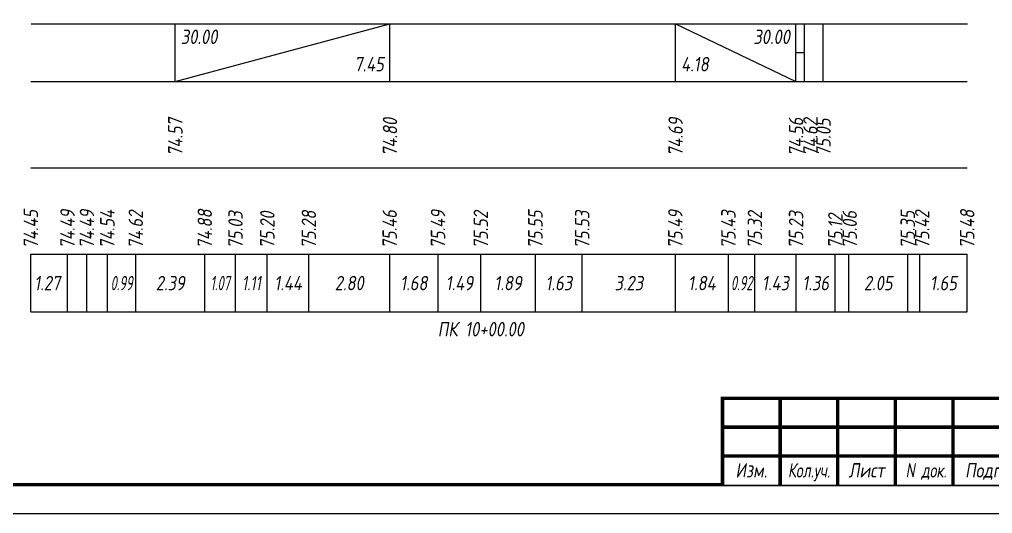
# Model space of a CAD drawing. Extents: x -717 to 1451, y -133302 to 233.
# Drawn here: x 78 to 246.8, y -15721.4 to -15635.7 of the extents above; entities that cross this region are included whole.
import ezdxf
from ezdxf.enums import TextEntityAlignment as Align

# ---------------------------------------------------------------- set-up
doc = ezdxf.new("R2010")
doc.units = 0
for name, color, linetype in [('Зарамочное оформление', 7, 'Continuous'), ('Код_510', 7, 'Continuous'), ('Код_516', 1, 'Continuous'), ('Подписи поперечников', 7, 'Continuous'), ('Таблица', 7, 'Continuous')]:
    doc.layers.add(name, color=color, linetype=linetype)
doc.styles.add('М', font='romand.shx', dxfattribs={"width": 0.8, "oblique": 10, "height": 2.5})

# ---------------------------------------------------------------- blocks, each defined once
blk = doc.blocks.new('Штамп')
at = {"linetype": 'Continuous'}
blk.add_wipeout([(199.95, -411.25), (384.95, -411.25), (384.95, -426.25), (199.95, -426.25)], dxfattribs=at).dxf.layer = 'Зарамочное оформление'
at = {"layer": 'Зарамочное оформление', "linetype": 'Continuous', "lineweight": -3, "const_width": 0.6, "flags": 128}
for points in [[(199.95, -426.25), (199.95, -411.25), (384.95, -411.25)], [(209.95, -411.25), (209.95, -426.25)], [(219.95, -411.25), (219.95, -426.25)], [(229.95, -411.25), (229.95, -426.25)], [(239.95, -411.25), (239.95, -426.25)], [(199.95, -416.25), (264.95, -416.25)], [(199.95, -421.25), (264.95, -421.25)]]:
    blk.add_lwpolyline(points, dxfattribs=at)
at = {"layer": 'Зарамочное оформление', "linetype": 'Continuous', "style": 'М', "oblique": 10}
for s, width, p in [('Изм.', 0.8, (204.95, -423.75)), ('Кол.уч.', 0.7, (214.95, -423.75)), ('Лист', 0.8, (224.95, -423.75)), ('N док.', 0.7, (235.28, -423.75)), ('Подпись', 0.8, (247.45, -423.75))]:
    blk.add_text(s, height=2.5, dxfattribs=dict(at, width=width)).set_placement(p, align=Align.MIDDLE_CENTER)
blk = doc.blocks.new('шифр')
blk.add_blockref('Штамп', (0, -15350))

msp = doc.modelspace()

# ---------------------------------------------------------------- linework, layer by layer
at = {"flags": 128}
msp.add_lwpolyline([(-30.054, -15721.421), (389.946, -15721.421), (389.946, -15424.421), (-30.054, -15424.421)], close=True, dxfattribs=at)
at = {"const_width": 0.6, "flags": 128}
msp.add_lwpolyline([(-10.054, -15716.421), (384.946, -15716.421), (384.946, -15429.421), (-10.054, -15429.421)], close=True, dxfattribs=at)
at = {"layer": 'Код_510'}
for p, q in [((79.946, -15686.421), (79.946, -15676.421)), ((86.287, -15686.421), (86.287, -15676.421)), ((89.66, -15686.421), (89.66, -15676.421)), ((93.204, -15686.421), (93.204, -15676.421)), ((98.144, -15686.421), (98.144, -15676.421)), ((110.11, -15686.421), (110.11, -15676.421)), ((115.437, -15686.421), (115.437, -15676.421)), ((120.964, -15686.421), (120.964, -15676.421)), ((128.173, -15686.421), (128.173, -15676.421)), ((142.196, -15686.421), (142.196, -15676.421)), ((150.583, -15686.421), (150.583, -15676.421)), ((158.016, -15686.421), (158.016, -15676.421)), ((167.474, -15686.421), (167.474, -15676.421)), ((175.617, -15686.421), (175.617, -15676.421)), ((191.765, -15686.421), (191.765, -15676.421)), ((200.971, -15686.421), (200.971, -15676.421)), ((205.574, -15686.421), (205.574, -15676.421)), ((212.709, -15686.421), (212.709, -15676.421)), ((219.525, -15686.421), (219.525, -15676.421)), ((221.856, -15686.421), (221.856, -15676.421)), ((232.094, -15686.421), (232.094, -15676.421)), ((234.174, -15686.421), (234.174, -15676.421)), ((242.421, -15686.421), (242.421, -15676.421))]:
    msp.add_line(p, q, dxfattribs=at)
at = {"layer": 'Код_516'}
for p, q in [((104.946, -15646.421), (104.946, -15636.421)), ((104.946, -15646.421), (142.196, -15636.421)), ((142.196, -15646.421), (142.196, -15636.421)), ((191.765, -15646.421), (191.765, -15636.421)), ((191.765, -15636.421), (212.658, -15646.421)), ((212.658, -15646.421), (212.658, -15636.421)), ((212.658, -15646.421), (212.658, -15636.421)), ((214.199, -15646.421), (214.199, -15636.421)), ((217.421, -15646.421), (217.421, -15636.421)), ((212.658, -15641.421), (214.199, -15641.421))]:
    msp.add_line(p, q, dxfattribs=at)
at = {"layer": 'Таблица'}
for p, q in [((80, -15636.421), (242.475, -15636.421)), ((79.946, -15646.421), (242.421, -15646.421)), ((79.946, -15661.421), (242.421, -15661.421)), ((79.946, -15676.421), (242.421, -15676.421)), ((79.946, -15686.421), (242.421, -15686.421))]:
    msp.add_line(p, q, dxfattribs=at)

# ---------------------------------------------------------------- texts
at = {"layer": 'Код_510', "style": 'М', "oblique": 10, "width": 0.8}
for s, p in [('74.45', (79.946, -15675.421)), ('74.49', (86.287, -15675.421)), ('74.49', (89.66, -15675.421)), ('74.54', (93.204, -15675.421)), ('74.62', (98.144, -15675.421)), ('74.88', (110.11, -15675.421)), ('75.03', (115.437, -15675.421)), ('75.20', (120.964, -15675.421)), ('75.28', (128.173, -15675.421)), ('75.46', (142.196, -15675.421)), ('75.49', (150.583, -15675.421)), ('75.52', (158.016, -15675.421)), ('75.55', (167.474, -15675.421)), ('75.53', (175.617, -15675.421)), ('75.49', (191.765, -15675.421)), ('75.43', (200.971, -15675.421)), ('75.32', (205.574, -15675.421)), ('75.23', (212.709, -15675.421)), ('75.12', (219.525, -15675.421)), ('75.06', (222.025, -15675.421)), ('75.35', (232.094, -15675.421)), ('75.42', (234.594, -15675.421)), ('75.48', (242.421, -15675.421))]:
    msp.add_text(s, height=2.5, rotation=90, dxfattribs=at).set_placement(p, align=Align.MIDDLE_LEFT)
at = {"layer": 'Код_510', "style": 'М', "oblique": 10}
for s, width, p in [('1.27', 0.8, (82.776, -15681.421)), ('0.99', 0.6, (95.674, -15681.421)), ('2.39', 0.8, (104.127, -15681.421)), ('1.07', 0.6, (112.773, -15681.421)), ('1.11', 0.7, (118.2, -15681.421)), ('1.44', 0.8, (124.568, -15681.421)), ('2.80', 0.8, (135.185, -15681.421)), ('1.68', 0.8, (146.39, -15681.421)), ('1.49', 0.8, (154.3, -15681.421)), ('1.89', 0.8, (162.745, -15681.421)), ('1.63', 0.8, (171.546, -15681.421)), ('3.23', 0.8, (183.691, -15681.421)), ('1.84', 0.8, (196.368, -15681.421)), ('0.92', 0.6, (203.273, -15681.421)), ('1.43', 0.8, (209.142, -15681.421)), ('1.36', 0.8, (216.117, -15681.421)), ('2.05', 0.8, (226.975, -15681.421)), ('1.65', 0.8, (238.298, -15681.421))]:
    msp.add_text(s, height=2.5, dxfattribs=dict(at, width=width)).set_placement(p, align=Align.MIDDLE_CENTER)
at = {"layer": 'Код_516', "style": 'М', "oblique": 10, "width": 0.8}
msp.add_text('30.00', height=2.5, dxfattribs=at).set_placement((105.946, -15637.421), align=Align.TOP_LEFT)
msp.add_text('30.00', height=2.5, dxfattribs=at).set_placement((211.658, -15637.421), align=Align.TOP_RIGHT)
msp.add_text('7.45', height=2.5, dxfattribs=at).set_placement((141.196, -15645.421), align=Align.BOTTOM_RIGHT)
msp.add_text('4.18', height=2.5, dxfattribs=at).set_placement((192.765, -15645.421), align=Align.BOTTOM_LEFT)
for s, p in [('74.57', (105, -15659.371)), ('74.80', (142.251, -15659.371)), ('74.69', (191.819, -15659.371)), ('74.56', (212.712, -15659.371)), ('74.62', (215.212, -15659.371)), ('75.05', (217.475, -15659.371))]:
    msp.add_text(s, height=2.5, rotation=90, dxfattribs=at).set_placement(p, align=Align.MIDDLE_LEFT)
at = {"layer": 'Подписи поперечников', "style": 'М', "oblique": 10, "width": 0.8}
msp.add_text('ПК 10+00.00', height=2.5, dxfattribs=at).set_placement((158.016, -15691.421), align=Align.BOTTOM_CENTER)

# ---------------------------------------------------------------- next in the draw order: block references
msp.add_blockref('шифр', (0, 59.829))

doc.saveas('drawing.dxf')
